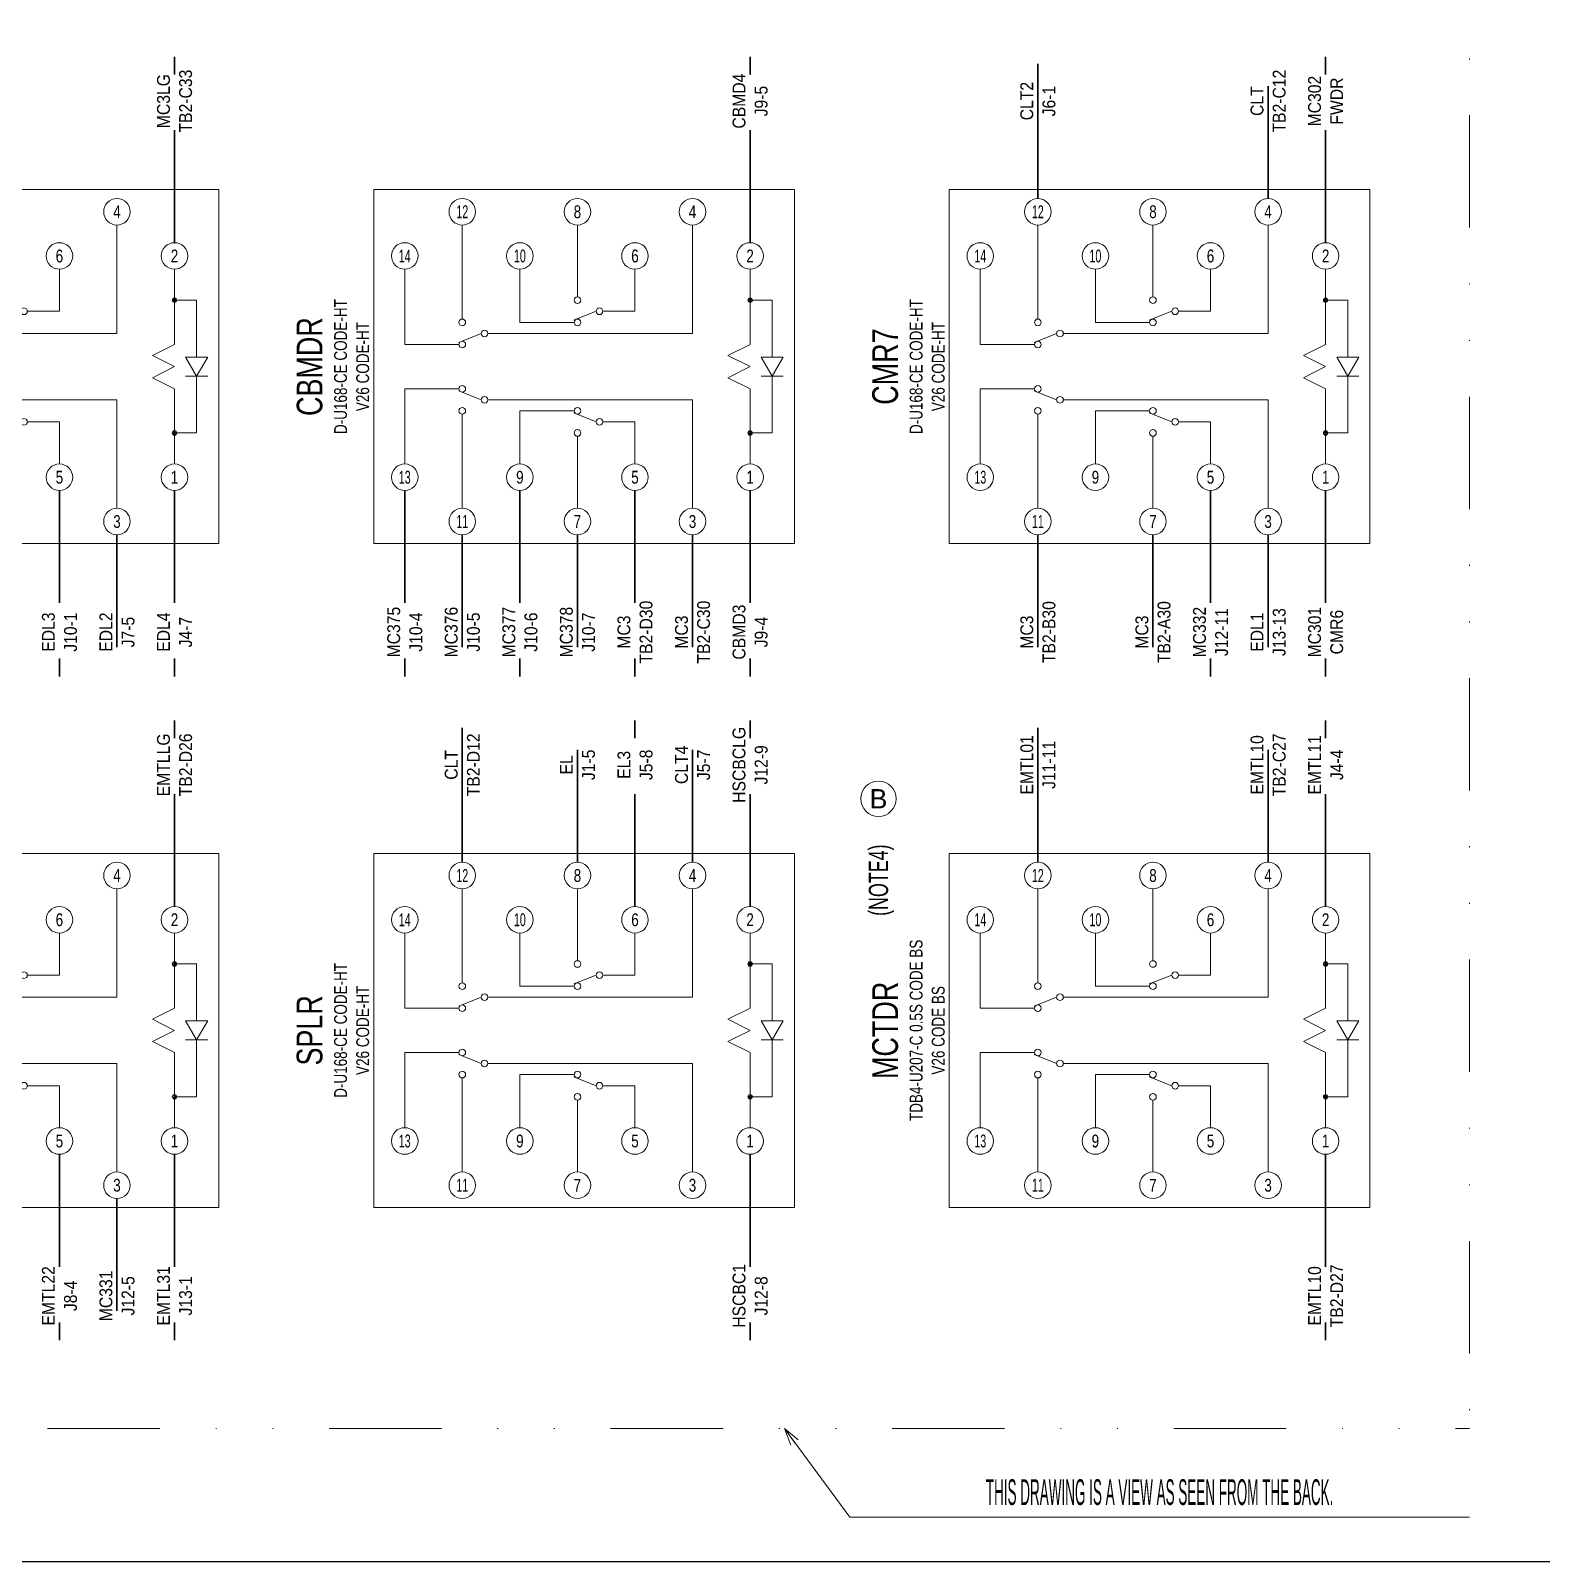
# Model space of a CAD drawing. Header units: millimetres. Extents: x 10 to 821, y 12 to 580.
# Drawn here: x 332.5 to 503.1, y 20 to 193 of the extents above; entities that cross this region are included whole.
import ezdxf
from ezdxf.enums import TextEntityAlignment as Align

# ---------------------------------------------------------------- set-up
doc = ezdxf.new("R2010")
doc.units = ezdxf.units.MM
doc.linetypes.add('DASHED', pattern=[19, 12.7, -6.3])
doc.linetypes.add('DIVIDE', pattern=[31.6, 12.7, -6.3, 0, -6.3, 0, -6.3])
for name, color, linetype in [('GR1_02', 7, 'Continuous'), ('GR1_03', 7, 'Continuous'), ('GR1_04', 7, 'Continuous'), ('GR1_05', 7, 'Continuous'), ('GR1_14', 7, 'Continuous'), ('図面枠B6M', 7, 'Continuous')]:
    doc.layers.add(name, color=color, linetype=linetype)
doc.styles.add('HG丸ｺﾞｼｯｸM-PRO', font='')
doc.styles.get('HG丸ｺﾞｼｯｸM-PRO').set_extended_font_data('HG丸ｺﾞｼｯｸM-PRO')
pattern_1 = [(45, (0, 0), (-0.106066017, 0.106066017), [])]

# ---------------------------------------------------------------- blocks, each defined once
blk = doc.blocks.new('BLKF023')
at = {"layer": '図面枠B6M', "color": 2, "linetype": 'Continuous', "lineweight": 25}
blk.add_line((9.5, 20), (821, 20), dxfattribs=at)
blk = doc.blocks.new('BLKF076')
at = {"layer": 'GR1_02', "linetype": 'Continuous', "lineweight": 13}
h = blk.add_hatch(dxfattribs=at)
h.set_pattern_fill('_USER', color=4, scale=0.15, angle=45, style=0, pattern_type=0)
h.set_pattern_definition(pattern_1)
edge = h.paths.add_edge_path(flags=0)
edge.add_arc((348.75, 87.5), 0.25, 0, 360, ccw=False)
h = blk.add_hatch(dxfattribs=at)
h.set_pattern_fill('_USER', color=4, scale=0.15, angle=45, style=0, pattern_type=0)
h.set_pattern_definition(pattern_1)
edge = h.paths.add_edge_path(flags=0)
edge.add_arc((348.75, 72.5), 0.25, 0, 360, ccw=False)
at = {"layer": 'GR1_02', "color": 4, "linetype": 'Continuous', "lineweight": 13}
for p, q in [((306.25, 100), (353.75, 100)), ((306.25, 60), (306.25, 100)), ((353.75, 100), (353.75, 60)), ((316.25, 96), (316.25, 85.38)), ((329.25, 96), (329.25, 87.88)), ((342.25, 96), (342.25, 83.75)), ((309.75, 91), (309.75, 82.5)), ((322.75, 91), (322.75, 85)), ((335.75, 91), (335.75, 86.25)), ((348.75, 91), (348.75, 82.5)), ((351.25, 87.5), (348.75, 87.5)), ((351.25, 87.5), (351.25, 81.08)), ((328.87, 85), (322.75, 85)), ((331.37, 86.25), (328.84, 85.24)), ((335.75, 86.25), (332.12, 86.25)), ((318.37, 83.75), (315.84, 82.74)), ((342.25, 83.75), (319.12, 83.75)), ((315.87, 82.5), (309.75, 82.5)), ((348.75, 82.5), (346.25, 81.25)), ((346.25, 81.25), (348.75, 80)), ((348.75, 80), (346.25, 78.75)), ((352.5, 81.08), (350, 81.08)), ((351.25, 78.92), (350, 81.08)), ((352.5, 81.08), (351.25, 78.92)), ((346.25, 78.75), (348.75, 77.5)), ((352.5, 78.92), (350, 78.92)), ((351.25, 78.92), (351.25, 72.5)), ((309.75, 77.5), (309.75, 69)), ((315.87, 77.5), (309.75, 77.5)), ((318.37, 76.25), (315.84, 77.26)), ((342.25, 76.25), (319.12, 76.25)), ((342.25, 64), (342.25, 76.25)), ((348.75, 77.5), (348.75, 69)), ((316.25, 74.62), (316.25, 64)), ((328.87, 75), (322.75, 75)), ((322.75, 75), (322.75, 69)), ((331.37, 73.75), (328.84, 74.76)), ((335.75, 73.75), (332.12, 73.75)), ((335.75, 69), (335.75, 73.75)), ((329.25, 64), (329.25, 72.12)), ((351.25, 72.5), (348.75, 72.5)), ((353.75, 60), (306.25, 60))]:
    blk.add_line(p, q, dxfattribs=at)
for centre, radius in [((316.25, 97.5), 1.5), ((329.25, 97.5), 1.5), ((342.25, 97.5), 1.5), ((309.75, 92.5), 1.5), ((322.75, 92.5), 1.5), ((335.75, 92.5), 1.5), ((348.75, 92.5), 1.5), ((329.25, 87.5), 0.375), ((331.75, 86.25), 0.375), ((348.75, 87.5), 0.25), ((316.25, 85), 0.375), ((329.25, 85), 0.375), ((318.75, 83.75), 0.375), ((316.25, 82.5), 0.375), ((316.25, 77.5), 0.375), ((318.75, 76.25), 0.375), ((316.25, 75), 0.375), ((329.25, 75), 0.375), ((329.25, 72.5), 0.375), ((331.75, 73.75), 0.375), ((348.75, 72.5), 0.25), ((309.75, 67.5), 1.5), ((322.75, 67.5), 1.5), ((335.75, 67.5), 1.5), ((348.75, 67.5), 1.5), ((316.25, 62.5), 1.5), ((329.25, 62.5), 1.5), ((342.25, 62.5), 1.5)]:
    blk.add_circle(centre, radius, dxfattribs=at)
at = {"layer": 'GR1_02', "color": 4, "linetype": 'Continuous', "lineweight": 13, "style": 'HG丸ｺﾞｼｯｸM-PRO'}
for s, height, width, p in [('12', 1.455, 0.619953, (316.25, 97.5)), ('8', 1.45, 0.784542, (329.25, 97.5)), ('4', 1.45, 0.784542, (342.25, 97.5)), ('14', 1.455, 0.619953, (309.75, 92.5)), ('10', 1.455, 0.619953, (322.75, 92.5)), ('6', 1.45, 0.784542, (335.75, 92.5)), ('2', 1.45, 0.784542, (348.75, 92.5)), ('13', 1.455, 0.619953, (309.75, 67.5)), ('9', 1.45, 0.784542, (322.75, 67.5)), ('5', 1.45, 0.784542, (335.75, 67.5)), ('1', 1.45, 0.784542, (348.75, 67.5)), ('11', 1.455, 0.619953, (316.25, 62.5)), ('7', 1.45, 0.784542, (329.25, 62.5)), ('3', 1.45, 0.784542, (342.25, 62.5))]:
    blk.add_text(s, height=height, rotation=360, dxfattribs=dict(at, width=width)).set_placement(p, align=Align.MIDDLE_CENTER)
blk = doc.blocks.new('BLKF077')
at = {"layer": 'GR1_02', "linetype": 'Continuous', "lineweight": 13}
h = blk.add_hatch(dxfattribs=at)
h.set_pattern_fill('_USER', color=4, scale=0.15, angle=45, style=0, pattern_type=0)
h.set_pattern_definition(pattern_1)
edge = h.paths.add_edge_path(flags=0)
edge.add_arc((413.75, 87.5), 0.25, 0, 360, ccw=False)
h = blk.add_hatch(dxfattribs=at)
h.set_pattern_fill('_USER', color=4, scale=0.15, angle=45, style=0, pattern_type=0)
h.set_pattern_definition(pattern_1)
edge = h.paths.add_edge_path(flags=0)
edge.add_arc((413.75, 72.5), 0.25, 0, 360, ccw=False)
at = {"layer": 'GR1_02', "color": 4, "linetype": 'Continuous', "lineweight": 13}
for p, q in [((371.25, 100), (418.75, 100)), ((371.25, 60), (371.25, 100)), ((418.75, 100), (418.75, 60)), ((381.25, 96), (381.25, 85.38)), ((394.25, 96), (394.25, 87.88)), ((407.25, 96), (407.25, 83.75)), ((374.75, 91), (374.75, 82.5)), ((387.75, 91), (387.75, 85)), ((400.75, 91), (400.75, 86.25)), ((413.75, 91), (413.75, 82.5)), ((416.25, 87.5), (413.75, 87.5)), ((416.25, 87.5), (416.25, 81.08)), ((393.87, 85), (387.75, 85)), ((396.37, 86.25), (393.84, 85.24)), ((400.75, 86.25), (397.12, 86.25)), ((383.37, 83.75), (380.84, 82.74)), ((407.25, 83.75), (384.12, 83.75)), ((380.87, 82.5), (374.75, 82.5)), ((413.75, 82.5), (411.25, 81.25)), ((411.25, 81.25), (413.75, 80)), ((413.75, 80), (411.25, 78.75)), ((417.5, 81.08), (415, 81.08)), ((416.25, 78.92), (415, 81.08)), ((417.5, 81.08), (416.25, 78.92)), ((411.25, 78.75), (413.75, 77.5)), ((417.5, 78.92), (415, 78.92)), ((416.25, 78.92), (416.25, 72.5)), ((374.75, 77.5), (374.75, 69)), ((380.87, 77.5), (374.75, 77.5)), ((383.37, 76.25), (380.84, 77.26)), ((407.25, 76.25), (384.12, 76.25)), ((407.25, 64), (407.25, 76.25)), ((413.75, 77.5), (413.75, 69)), ((381.25, 74.62), (381.25, 64)), ((393.87, 75), (387.75, 75)), ((387.75, 75), (387.75, 69)), ((396.37, 73.75), (393.84, 74.76)), ((400.75, 73.75), (397.12, 73.75)), ((400.75, 69), (400.75, 73.75)), ((394.25, 64), (394.25, 72.12)), ((416.25, 72.5), (413.75, 72.5)), ((418.75, 60), (371.25, 60))]:
    blk.add_line(p, q, dxfattribs=at)
for centre, radius in [((381.25, 97.5), 1.5), ((394.25, 97.5), 1.5), ((407.25, 97.5), 1.5), ((374.75, 92.5), 1.5), ((387.75, 92.5), 1.5), ((400.75, 92.5), 1.5), ((413.75, 92.5), 1.5), ((394.25, 87.5), 0.375), ((396.75, 86.25), 0.375), ((413.75, 87.5), 0.25), ((381.25, 85), 0.375), ((394.25, 85), 0.375), ((383.75, 83.75), 0.375), ((381.25, 82.5), 0.375), ((381.25, 77.5), 0.375), ((383.75, 76.25), 0.375), ((381.25, 75), 0.375), ((394.25, 75), 0.375), ((394.25, 72.5), 0.375), ((396.75, 73.75), 0.375), ((413.75, 72.5), 0.25), ((374.75, 67.5), 1.5), ((387.75, 67.5), 1.5), ((400.75, 67.5), 1.5), ((413.75, 67.5), 1.5), ((381.25, 62.5), 1.5), ((394.25, 62.5), 1.5), ((407.25, 62.5), 1.5)]:
    blk.add_circle(centre, radius, dxfattribs=at)
at = {"layer": 'GR1_02', "color": 4, "linetype": 'Continuous', "lineweight": 13, "style": 'HG丸ｺﾞｼｯｸM-PRO'}
for s, height, width, p in [('12', 1.455, 0.619953, (381.25, 97.5)), ('8', 1.45, 0.784542, (394.25, 97.5)), ('4', 1.45, 0.784542, (407.25, 97.5)), ('14', 1.455, 0.619953, (374.75, 92.5)), ('10', 1.455, 0.619953, (387.75, 92.5)), ('6', 1.45, 0.784542, (400.75, 92.5)), ('2', 1.45, 0.784542, (413.75, 92.5)), ('13', 1.455, 0.619953, (374.75, 67.5)), ('9', 1.45, 0.784542, (387.75, 67.5)), ('5', 1.45, 0.784542, (400.75, 67.5)), ('1', 1.45, 0.784542, (413.75, 67.5)), ('11', 1.455, 0.619953, (381.25, 62.5)), ('7', 1.45, 0.784542, (394.25, 62.5)), ('3', 1.45, 0.784542, (407.25, 62.5))]:
    blk.add_text(s, height=height, rotation=360, dxfattribs=dict(at, width=width)).set_placement(p, align=Align.MIDDLE_CENTER)
blk = doc.blocks.new('BLKF078')
at = {"layer": 'GR1_02', "linetype": 'Continuous', "lineweight": 13}
h = blk.add_hatch(dxfattribs=at)
h.set_pattern_fill('_USER', color=4, scale=0.15, angle=45, style=0, pattern_type=0)
h.set_pattern_definition(pattern_1)
edge = h.paths.add_edge_path(flags=0)
edge.add_arc((348.75, 162.5), 0.25, 0, 360, ccw=False)
h = blk.add_hatch(dxfattribs=at)
h.set_pattern_fill('_USER', color=4, scale=0.15, angle=45, style=0, pattern_type=0)
h.set_pattern_definition(pattern_1)
edge = h.paths.add_edge_path(flags=0)
edge.add_arc((348.75, 147.5), 0.25, 0, 360, ccw=False)
at = {"layer": 'GR1_02', "color": 4, "linetype": 'Continuous', "lineweight": 13}
for p, q in [((306.25, 175), (353.75, 175)), ((306.25, 135), (306.25, 175)), ((353.75, 175), (353.75, 135)), ((316.25, 171), (316.25, 160.38)), ((329.25, 171), (329.25, 162.88)), ((342.25, 171), (342.25, 158.75)), ((309.75, 166), (309.75, 157.5)), ((322.75, 166), (322.75, 160)), ((335.75, 166), (335.75, 161.25)), ((348.75, 166), (348.75, 157.5)), ((331.37, 161.25), (328.84, 160.24)), ((335.75, 161.25), (332.12, 161.25)), ((351.25, 162.5), (348.75, 162.5)), ((351.25, 162.5), (351.25, 156.08)), ((328.87, 160), (322.75, 160)), ((315.87, 157.5), (309.75, 157.5)), ((318.37, 158.75), (315.84, 157.74)), ((342.25, 158.75), (319.12, 158.75)), ((348.75, 157.5), (346.25, 156.25)), ((346.25, 156.25), (348.75, 155)), ((352.5, 156.08), (350, 156.08)), ((351.25, 153.92), (350, 156.08)), ((352.5, 156.08), (351.25, 153.92)), ((348.75, 155), (346.25, 153.75)), ((309.75, 152.5), (309.75, 144)), ((315.87, 152.5), (309.75, 152.5)), ((318.37, 151.25), (315.84, 152.26)), ((346.25, 153.75), (348.75, 152.5)), ((348.75, 152.5), (348.75, 144)), ((352.5, 153.92), (350, 153.92)), ((351.25, 153.92), (351.25, 147.5)), ((342.25, 151.25), (319.12, 151.25)), ((342.25, 139), (342.25, 151.25)), ((316.25, 149.62), (316.25, 139)), ((328.87, 150), (322.75, 150)), ((322.75, 150), (322.75, 144)), ((331.37, 148.75), (328.84, 149.76)), ((335.75, 148.75), (332.12, 148.75)), ((335.75, 144), (335.75, 148.75)), ((329.25, 139), (329.25, 147.12)), ((351.25, 147.5), (348.75, 147.5)), ((353.75, 135), (306.25, 135))]:
    blk.add_line(p, q, dxfattribs=at)
for centre, radius in [((316.25, 172.5), 1.5), ((329.25, 172.5), 1.5), ((342.25, 172.5), 1.5), ((309.75, 167.5), 1.5), ((322.75, 167.5), 1.5), ((335.75, 167.5), 1.5), ((348.75, 167.5), 1.5), ((329.25, 162.5), 0.375), ((348.75, 162.5), 0.25), ((331.75, 161.25), 0.375), ((316.25, 160), 0.375), ((329.25, 160), 0.375), ((316.25, 157.5), 0.375), ((318.75, 158.75), 0.375), ((316.25, 152.5), 0.375), ((318.75, 151.25), 0.375), ((316.25, 150), 0.375), ((329.25, 150), 0.375), ((331.75, 148.75), 0.375), ((329.25, 147.5), 0.375), ((348.75, 147.5), 0.25), ((309.75, 142.5), 1.5), ((322.75, 142.5), 1.5), ((335.75, 142.5), 1.5), ((348.75, 142.5), 1.5), ((316.25, 137.5), 1.5), ((329.25, 137.5), 1.5), ((342.25, 137.5), 1.5)]:
    blk.add_circle(centre, radius, dxfattribs=at)
at = {"layer": 'GR1_02', "color": 4, "linetype": 'Continuous', "lineweight": 13, "style": 'HG丸ｺﾞｼｯｸM-PRO'}
for s, height, width, p in [('12', 1.455, 0.619953, (316.25, 172.5)), ('8', 1.45, 0.784542, (329.25, 172.5)), ('4', 1.45, 0.784542, (342.25, 172.5)), ('14', 1.455, 0.619953, (309.75, 167.5)), ('10', 1.455, 0.619953, (322.75, 167.5)), ('6', 1.45, 0.784542, (335.75, 167.5)), ('2', 1.45, 0.784542, (348.75, 167.5)), ('13', 1.455, 0.619953, (309.75, 142.5)), ('9', 1.45, 0.784542, (322.75, 142.5)), ('5', 1.45, 0.784542, (335.75, 142.5)), ('1', 1.45, 0.784542, (348.75, 142.5)), ('11', 1.455, 0.619953, (316.25, 137.5)), ('7', 1.45, 0.784542, (329.25, 137.5)), ('3', 1.45, 0.784542, (342.25, 137.5))]:
    blk.add_text(s, height=height, rotation=360, dxfattribs=dict(at, width=width)).set_placement(p, align=Align.MIDDLE_CENTER)
blk = doc.blocks.new('BLKF079')
at = {"layer": 'GR1_02', "linetype": 'Continuous', "lineweight": 13}
h = blk.add_hatch(dxfattribs=at)
h.set_pattern_fill('_USER', color=4, scale=0.15, angle=45, style=0, pattern_type=0)
h.set_pattern_definition(pattern_1)
edge = h.paths.add_edge_path(flags=0)
edge.add_arc((413.75, 162.5), 0.25, 0, 360, ccw=False)
h = blk.add_hatch(dxfattribs=at)
h.set_pattern_fill('_USER', color=4, scale=0.15, angle=45, style=0, pattern_type=0)
h.set_pattern_definition(pattern_1)
edge = h.paths.add_edge_path(flags=0)
edge.add_arc((413.75, 147.5), 0.25, 0, 360, ccw=False)
at = {"layer": 'GR1_02', "color": 4, "linetype": 'Continuous', "lineweight": 13}
for p, q in [((371.25, 175), (418.75, 175)), ((371.25, 135), (371.25, 175)), ((418.75, 175), (418.75, 135)), ((381.25, 171), (381.25, 160.38)), ((394.25, 171), (394.25, 162.88)), ((407.25, 171), (407.25, 158.75)), ((374.75, 166), (374.75, 157.5)), ((387.75, 166), (387.75, 160)), ((400.75, 166), (400.75, 161.25)), ((413.75, 166), (413.75, 157.5)), ((396.37, 161.25), (393.84, 160.24)), ((400.75, 161.25), (397.12, 161.25)), ((416.25, 162.5), (413.75, 162.5)), ((416.25, 162.5), (416.25, 156.08)), ((393.87, 160), (387.75, 160)), ((380.87, 157.5), (374.75, 157.5)), ((383.37, 158.75), (380.84, 157.74)), ((407.25, 158.75), (384.12, 158.75)), ((413.75, 157.5), (411.25, 156.25)), ((411.25, 156.25), (413.75, 155)), ((417.5, 156.08), (415, 156.08)), ((416.25, 153.92), (415, 156.08)), ((417.5, 156.08), (416.25, 153.92)), ((413.75, 155), (411.25, 153.75)), ((374.75, 152.5), (374.75, 144)), ((380.87, 152.5), (374.75, 152.5)), ((383.37, 151.25), (380.84, 152.26)), ((411.25, 153.75), (413.75, 152.5)), ((413.75, 152.5), (413.75, 144)), ((417.5, 153.92), (415, 153.92)), ((416.25, 153.92), (416.25, 147.5)), ((407.25, 151.25), (384.12, 151.25)), ((407.25, 139), (407.25, 151.25)), ((381.25, 149.62), (381.25, 139)), ((393.87, 150), (387.75, 150)), ((387.75, 150), (387.75, 144)), ((396.37, 148.75), (393.84, 149.76)), ((400.75, 148.75), (397.12, 148.75)), ((400.75, 144), (400.75, 148.75)), ((394.25, 139), (394.25, 147.12)), ((416.25, 147.5), (413.75, 147.5)), ((418.75, 135), (371.25, 135))]:
    blk.add_line(p, q, dxfattribs=at)
for centre, radius in [((381.25, 172.5), 1.5), ((394.25, 172.5), 1.5), ((407.25, 172.5), 1.5), ((374.75, 167.5), 1.5), ((387.75, 167.5), 1.5), ((400.75, 167.5), 1.5), ((413.75, 167.5), 1.5), ((394.25, 162.5), 0.375), ((413.75, 162.5), 0.25), ((396.75, 161.25), 0.375), ((381.25, 160), 0.375), ((394.25, 160), 0.375), ((381.25, 157.5), 0.375), ((383.75, 158.75), 0.375), ((381.25, 152.5), 0.375), ((383.75, 151.25), 0.375), ((381.25, 150), 0.375), ((394.25, 150), 0.375), ((396.75, 148.75), 0.375), ((394.25, 147.5), 0.375), ((413.75, 147.5), 0.25), ((374.75, 142.5), 1.5), ((387.75, 142.5), 1.5), ((400.75, 142.5), 1.5), ((413.75, 142.5), 1.5), ((381.25, 137.5), 1.5), ((394.25, 137.5), 1.5), ((407.25, 137.5), 1.5)]:
    blk.add_circle(centre, radius, dxfattribs=at)
at = {"layer": 'GR1_02', "color": 4, "linetype": 'Continuous', "lineweight": 13, "style": 'HG丸ｺﾞｼｯｸM-PRO'}
for s, height, width, p in [('12', 1.455, 0.619953, (381.25, 172.5)), ('8', 1.45, 0.784542, (394.25, 172.5)), ('4', 1.45, 0.784542, (407.25, 172.5)), ('14', 1.455, 0.619953, (374.75, 167.5)), ('10', 1.455, 0.619953, (387.75, 167.5)), ('6', 1.45, 0.784542, (400.75, 167.5)), ('2', 1.45, 0.784542, (413.75, 167.5)), ('13', 1.455, 0.619953, (374.75, 142.5)), ('9', 1.45, 0.784542, (387.75, 142.5)), ('5', 1.45, 0.784542, (400.75, 142.5)), ('1', 1.45, 0.784542, (413.75, 142.5)), ('11', 1.455, 0.619953, (381.25, 137.5)), ('7', 1.45, 0.784542, (394.25, 137.5)), ('3', 1.45, 0.784542, (407.25, 137.5))]:
    blk.add_text(s, height=height, rotation=360, dxfattribs=dict(at, width=width)).set_placement(p, align=Align.MIDDLE_CENTER)
blk = doc.blocks.new('BLKF082')
at = {"layer": 'GR1_02', "linetype": 'Continuous', "lineweight": 13}
h = blk.add_hatch(dxfattribs=at)
h.set_pattern_fill('_USER', color=4, scale=0.15, angle=45, style=0, pattern_type=0)
h.set_pattern_definition(pattern_1)
edge = h.paths.add_edge_path(flags=0)
edge.add_arc((478.75, 162.5), 0.25, 0, 360, ccw=False)
h = blk.add_hatch(dxfattribs=at)
h.set_pattern_fill('_USER', color=4, scale=0.15, angle=45, style=0, pattern_type=0)
h.set_pattern_definition(pattern_1)
edge = h.paths.add_edge_path(flags=0)
edge.add_arc((478.75, 147.5), 0.25, 0, 360, ccw=False)
at = {"layer": 'GR1_02', "color": 4, "linetype": 'Continuous', "lineweight": 13}
for p, q in [((436.25, 175), (483.75, 175)), ((436.25, 135), (436.25, 175)), ((483.75, 175), (483.75, 135)), ((446.25, 171), (446.25, 160.38)), ((459.25, 171), (459.25, 162.88)), ((472.25, 171), (472.25, 158.75)), ((439.75, 166), (439.75, 157.5)), ((452.75, 166), (452.75, 160)), ((465.75, 166), (465.75, 161.25)), ((478.75, 166), (478.75, 157.5)), ((461.37, 161.25), (458.84, 160.24)), ((465.75, 161.25), (462.12, 161.25)), ((481.25, 162.5), (478.75, 162.5)), ((481.25, 162.5), (481.25, 156.08)), ((458.87, 160), (452.75, 160)), ((445.87, 157.5), (439.75, 157.5)), ((448.37, 158.75), (445.84, 157.74)), ((472.25, 158.75), (449.12, 158.75)), ((478.75, 157.5), (476.25, 156.25)), ((476.25, 156.25), (478.75, 155)), ((482.5, 156.08), (480, 156.08)), ((481.25, 153.92), (480, 156.08)), ((482.5, 156.08), (481.25, 153.92)), ((478.75, 155), (476.25, 153.75)), ((439.75, 152.5), (439.75, 144)), ((445.87, 152.5), (439.75, 152.5)), ((448.37, 151.25), (445.84, 152.26)), ((476.25, 153.75), (478.75, 152.5)), ((478.75, 152.5), (478.75, 144)), ((482.5, 153.92), (480, 153.92)), ((481.25, 153.92), (481.25, 147.5)), ((472.25, 151.25), (449.12, 151.25)), ((472.25, 139), (472.25, 151.25)), ((446.25, 149.62), (446.25, 139)), ((458.87, 150), (452.75, 150)), ((452.75, 150), (452.75, 144)), ((461.37, 148.75), (458.84, 149.76)), ((465.75, 148.75), (462.12, 148.75)), ((465.75, 144), (465.75, 148.75)), ((459.25, 139), (459.25, 147.12)), ((481.25, 147.5), (478.75, 147.5)), ((483.75, 135), (436.25, 135))]:
    blk.add_line(p, q, dxfattribs=at)
for centre, radius in [((446.25, 172.5), 1.5), ((459.25, 172.5), 1.5), ((472.25, 172.5), 1.5), ((439.75, 167.5), 1.5), ((452.75, 167.5), 1.5), ((465.75, 167.5), 1.5), ((478.75, 167.5), 1.5), ((459.25, 162.5), 0.375), ((478.75, 162.5), 0.25), ((461.75, 161.25), 0.375), ((446.25, 160), 0.375), ((459.25, 160), 0.375), ((446.25, 157.5), 0.375), ((448.75, 158.75), 0.375), ((446.25, 152.5), 0.375), ((448.75, 151.25), 0.375), ((446.25, 150), 0.375), ((459.25, 150), 0.375), ((461.75, 148.75), 0.375), ((459.25, 147.5), 0.375), ((478.75, 147.5), 0.25), ((439.75, 142.5), 1.5), ((452.75, 142.5), 1.5), ((465.75, 142.5), 1.5), ((478.75, 142.5), 1.5), ((446.25, 137.5), 1.5), ((459.25, 137.5), 1.5), ((472.25, 137.5), 1.5)]:
    blk.add_circle(centre, radius, dxfattribs=at)
at = {"layer": 'GR1_02', "color": 4, "linetype": 'Continuous', "lineweight": 13, "style": 'HG丸ｺﾞｼｯｸM-PRO'}
for s, height, width, p in [('12', 1.455, 0.619953, (446.25, 172.5)), ('8', 1.45, 0.784542, (459.25, 172.5)), ('4', 1.45, 0.784542, (472.25, 172.5)), ('14', 1.455, 0.619953, (439.75, 167.5)), ('10', 1.455, 0.619953, (452.75, 167.5)), ('6', 1.45, 0.784542, (465.75, 167.5)), ('2', 1.45, 0.784542, (478.75, 167.5)), ('13', 1.455, 0.619953, (439.75, 142.5)), ('9', 1.45, 0.784542, (452.75, 142.5)), ('5', 1.45, 0.784542, (465.75, 142.5)), ('1', 1.45, 0.784542, (478.75, 142.5)), ('11', 1.455, 0.619953, (446.25, 137.5)), ('7', 1.45, 0.784542, (459.25, 137.5)), ('3', 1.45, 0.784542, (472.25, 137.5))]:
    blk.add_text(s, height=height, rotation=360, dxfattribs=dict(at, width=width)).set_placement(p, align=Align.MIDDLE_CENTER)
blk = doc.blocks.new('BLKF155')
at = {"layer": 'GR1_02', "linetype": 'Continuous', "lineweight": 13}
h = blk.add_hatch(dxfattribs=at)
h.set_pattern_fill('_USER', color=4, scale=0.15, angle=45, style=0, pattern_type=0)
h.set_pattern_definition(pattern_1)
edge = h.paths.add_edge_path(flags=0)
edge.add_arc((478.75, 87.5), 0.25, 0, 360, ccw=False)
h = blk.add_hatch(dxfattribs=at)
h.set_pattern_fill('_USER', color=4, scale=0.15, angle=45, style=0, pattern_type=0)
h.set_pattern_definition(pattern_1)
edge = h.paths.add_edge_path(flags=0)
edge.add_arc((478.75, 72.5), 0.25, 0, 360, ccw=False)
at = {"layer": 'GR1_02', "color": 4, "linetype": 'Continuous', "lineweight": 13}
for p, q in [((436.25, 100), (483.75, 100)), ((436.25, 60), (436.25, 100)), ((483.75, 100), (483.75, 60)), ((446.25, 96), (446.25, 85.38)), ((459.25, 96), (459.25, 87.88)), ((472.25, 96), (472.25, 83.75)), ((439.75, 91), (439.75, 82.5)), ((452.75, 91), (452.75, 85)), ((465.75, 91), (465.75, 86.25)), ((478.75, 91), (478.75, 82.5)), ((481.25, 87.5), (478.75, 87.5)), ((481.25, 87.5), (481.25, 81.08)), ((458.87, 85), (452.75, 85)), ((461.37, 86.25), (458.84, 85.24)), ((465.75, 86.25), (462.12, 86.25)), ((448.37, 83.75), (445.84, 82.74)), ((472.25, 83.75), (449.12, 83.75)), ((445.87, 82.5), (439.75, 82.5)), ((478.75, 82.5), (476.25, 81.25)), ((476.25, 81.25), (478.75, 80)), ((478.75, 80), (476.25, 78.75)), ((482.5, 81.08), (480, 81.08)), ((481.25, 78.92), (480, 81.08)), ((482.5, 81.08), (481.25, 78.92)), ((476.25, 78.75), (478.75, 77.5)), ((482.5, 78.92), (480, 78.92)), ((481.25, 78.92), (481.25, 72.5)), ((439.75, 77.5), (439.75, 69)), ((445.87, 77.5), (439.75, 77.5)), ((448.37, 76.25), (445.84, 77.26)), ((472.25, 76.25), (449.12, 76.25)), ((472.25, 64), (472.25, 76.25)), ((478.75, 77.5), (478.75, 69)), ((446.25, 74.62), (446.25, 64)), ((458.87, 75), (452.75, 75)), ((452.75, 75), (452.75, 69)), ((461.37, 73.75), (458.84, 74.76)), ((465.75, 73.75), (462.12, 73.75)), ((465.75, 69), (465.75, 73.75)), ((459.25, 64), (459.25, 72.12)), ((481.25, 72.5), (478.75, 72.5)), ((483.75, 60), (436.25, 60))]:
    blk.add_line(p, q, dxfattribs=at)
for centre, radius in [((446.25, 97.5), 1.5), ((459.25, 97.5), 1.5), ((472.25, 97.5), 1.5), ((439.75, 92.5), 1.5), ((452.75, 92.5), 1.5), ((465.75, 92.5), 1.5), ((478.75, 92.5), 1.5), ((459.25, 87.5), 0.375), ((461.75, 86.25), 0.375), ((478.75, 87.5), 0.25), ((446.25, 85), 0.375), ((459.25, 85), 0.375), ((448.75, 83.75), 0.375), ((446.25, 82.5), 0.375), ((446.25, 77.5), 0.375), ((448.75, 76.25), 0.375), ((446.25, 75), 0.375), ((459.25, 75), 0.375), ((459.25, 72.5), 0.375), ((461.75, 73.75), 0.375), ((478.75, 72.5), 0.25), ((439.75, 67.5), 1.5), ((452.75, 67.5), 1.5), ((465.75, 67.5), 1.5), ((478.75, 67.5), 1.5), ((446.25, 62.5), 1.5), ((459.25, 62.5), 1.5), ((472.25, 62.5), 1.5)]:
    blk.add_circle(centre, radius, dxfattribs=at)
at = {"layer": 'GR1_02', "color": 4, "linetype": 'Continuous', "lineweight": 13, "style": 'HG丸ｺﾞｼｯｸM-PRO'}
for s, height, width, p in [('12', 1.455, 0.619953, (446.25, 97.5)), ('8', 1.45, 0.784542, (459.25, 97.5)), ('4', 1.45, 0.784542, (472.25, 97.5)), ('14', 1.455, 0.619953, (439.75, 92.5)), ('10', 1.455, 0.619953, (452.75, 92.5)), ('6', 1.45, 0.784542, (465.75, 92.5)), ('2', 1.45, 0.784542, (478.75, 92.5)), ('13', 1.455, 0.619953, (439.75, 67.5)), ('9', 1.45, 0.784542, (452.75, 67.5)), ('5', 1.45, 0.784542, (465.75, 67.5)), ('1', 1.45, 0.784542, (478.75, 67.5)), ('11', 1.455, 0.619953, (446.25, 62.5)), ('7', 1.45, 0.784542, (459.25, 62.5)), ('3', 1.45, 0.784542, (472.25, 62.5))]:
    blk.add_text(s, height=height, rotation=360, dxfattribs=dict(at, width=width)).set_placement(p, align=Align.MIDDLE_CENTER)
blk = doc.blocks.new('BLKF224')
at = {"layer": 'GR1_14', "color": 4, "linetype": 'DIVIDE', "lineweight": 13}
for p in [(495, 565), (80, 35)]:
    blk.add_line(p, (495, 35), dxfattribs=at)
blk = doc.blocks.new('FXTIP_ARROW_S')
at = {"color": 0, "linetype": 'Continuous', "lineweight": -2}
for q in [(-1, 0), (-0.966, 0.259), (-0.966, -0.259)]:
    blk.add_line((0, 0), q, dxfattribs=at)
blk = doc.blocks.new('BLKF226')
at = {"layer": 'GR1_05', "color": 4, "linetype": 'Continuous', "lineweight": 13}
blk.add_circle((428.25, 106.17), 2, dxfattribs=at)
at = {"layer": 'GR1_05', "color": 4, "linetype": 'Continuous', "lineweight": 13, "style": 'HG丸ｺﾞｼｯｸM-PRO', "width": 1.04272}
blk.add_text('B', height=2.18, dxfattribs=at).set_placement((428.25, 106.17), align=Align.MIDDLE_CENTER)

msp = doc.modelspace()

# ---------------------------------------------------------------- linework, layer by layer
at = {"layer": 'GR1_03', "color": 3, "linetype": 'DASHED', "lineweight": 35}
for p, q in [((348.75, 169), (348.75, 190)), ((413.75, 169), (413.75, 190)), ((446.25, 176.5), (446.25, 190)), ((472.25, 174), (472.25, 190)), ((478.75, 169), (478.75, 190)), ((446.25, 174), (446.25, 176.5)), ((335.75, 141), (335.75, 120)), ((348.75, 141), (348.75, 120)), ((374.75, 141), (374.75, 120)), ((387.75, 141), (387.75, 120)), ((400.75, 141), (400.75, 120)), ((413.75, 141), (413.75, 120)), ((465.75, 141), (465.75, 120)), ((478.75, 141), (478.75, 120)), ((342.25, 136), (342.25, 120)), ((381.25, 136), (381.25, 120)), ((394.25, 136), (394.25, 120)), ((407.25, 136), (407.25, 120)), ((446.25, 136), (446.25, 120)), ((459.25, 136), (459.25, 120)), ((472.25, 136), (472.25, 120)), ((348.75, 94), (348.75, 115)), ((381.25, 101.5), (381.25, 115)), ((394.25, 99), (394.25, 115)), ((400.75, 94), (400.75, 115)), ((407.25, 99), (407.25, 115)), ((413.75, 94), (413.75, 115)), ((446.25, 101.5), (446.25, 115)), ((472.25, 99), (472.25, 115)), ((478.75, 94), (478.75, 115)), ((381.25, 99), (381.25, 101.5)), ((446.25, 99), (446.25, 101.5)), ((335.75, 66), (335.75, 45)), ((348.75, 66), (348.75, 45)), ((413.75, 66), (413.75, 45)), ((478.75, 66), (478.75, 45)), ((342.25, 61), (342.25, 45))]:
    msp.add_line(p, q, dxfattribs=at)
at = {"layer": 'GR1_14', "color": 4, "linetype": 'Continuous', "lineweight": 13}
for p, q in [((417.63, 35), (425, 25)), ((425, 25), (495, 25))]:
    msp.add_line(p, q, dxfattribs=at)

# ---------------------------------------------------------------- block references
at = {"layer": 'GR1_02', "color": 4, "linetype": 'Continuous', "lineweight": 13}
for name in ['BLKF078', 'BLKF079', 'BLKF082', 'BLKF076', 'BLKF077', 'BLKF155']:
    msp.add_blockref(name, (0, 0), dxfattribs=at)
at = {"layer": 'GR1_05', "color": 4, "linetype": 'Continuous', "lineweight": 13}
msp.add_blockref('BLKF226', (0, 0), dxfattribs=at)
at = {"layer": 'GR1_14', "color": 4, "linetype": 'DIVIDE', "lineweight": 13}
msp.add_blockref('BLKF224', (0, 0), dxfattribs=at)
at = {"layer": 'GR1_14', "color": 4, "linetype": 'Continuous', "lineweight": 13, "xscale": 2, "yscale": 2, "rotation": 126.4002548500957}
msp.add_blockref('FXTIP_ARROW_S', (417.63, 35), dxfattribs=at)
at = {"layer": '図面枠B6M', "color": 4, "linetype": 'Continuous', "lineweight": 13}
msp.add_blockref('BLKF023', (0, 0), dxfattribs=at)

# ---------------------------------------------------------------- texts
at = {"layer": 'GR1_02', "color": 3, "linetype": 'Continuous', "lineweight": 35, "style": 'HG丸ｺﾞｼｯｸM-PRO'}
for s, height, width, p in [('D-U168-CE CODE-HT', 1.4545, 0.783457, (367.5, 155)), ('D-U168-CE CODE-HT', 1.4545, 0.783457, (432.5, 155)), ('CBMDR', 2.909, 0.782456, (364, 155)), ('V26 CODE-HT', 1.4545, 0.783796, (370, 155)), ('CMR7', 2.909, 0.782484, (429, 155)), ('V26 CODE-HT', 1.4545, 0.783796, (435, 155)), ('(NOTE4)', 2.182, 0.691943, (428.25, 96.97)), ('TDB4-U207-C 0.5S CODE BS', 1.4545, 0.783536, (432.5, 80)), ('D-U168-CE CODE-HT', 1.4545, 0.783457, (367.5, 80)), ('V26 CODE-HT', 1.4545, 0.783796, (370, 80)), ('MCTDR', 2.909, 0.782985, (429, 80)), ('V26 CODE BS', 1.4545, 0.783779, (435, 80)), ('SPLR', 2.909, 0.781776, (364, 80))]:
    msp.add_text(s, height=height, rotation=90, dxfattribs=dict(at, width=width)).set_placement(p, align=Align.MIDDLE_CENTER)
at = {"layer": 'GR1_04', "color": 3, "linetype": 'Continuous', "lineweight": 35, "style": 'HG丸ｺﾞｼｯｸM-PRO'}
for s, width, p in [('MC3LG', 0.912112, (347.5, 185)), ('TB2-C33', 0.911795, (350, 185)), ('CBMD4', 0.912322, (412.5, 185)), ('CLT2', 0.912258, (445, 185)), ('TB2-C12', 0.911795, (473.5, 185)), ('MC302', 0.911936, (477.5, 185)), ('FWDR', 0.912726, (480, 185)), ('J9-5', 0.910905, (415, 185)), ('J6-1', 0.910905, (447.5, 185)), ('CLT', 0.912784, (471, 185)), ('TB2-D30', 0.911582, (402, 125)), ('TB2-C30', 0.911795, (408.5, 125)), ('CBMD3', 0.912322, (412.5, 125)), ('TB2-B30', 0.911762, (447.5, 125)), ('TB2-A30', 0.911812, (460.5, 125)), ('EDL3', 0.911834, (334.5, 125)), ('J10-1', 0.910866, (337, 125)), ('EDL2', 0.911834, (341, 125)), ('J7-5', 0.910905, (343.5, 125)), ('EDL4', 0.911834, (347.5, 125)), ('J4-7', 0.910905, (350, 125)), ('MC375', 0.911936, (373.5, 125)), ('J10-4', 0.910866, (376, 125)), ('MC376', 0.911936, (380, 125)), ('J10-5', 0.910866, (382.5, 125)), ('MC377', 0.911936, (386.5, 125)), ('J10-6', 0.910866, (389, 125)), ('MC378', 0.911936, (393, 125)), ('J10-7', 0.910866, (395.5, 125)), ('MC3', 0.91267, (399.5, 125)), ('MC3', 0.91267, (406, 125)), ('J9-4', 0.910905, (415, 125)), ('MC3', 0.91267, (445, 125)), ('MC3', 0.91267, (458, 125)), ('MC332', 0.911936, (464.5, 125)), ('J12-11', 0.910841, (467, 125)), ('EDL1', 0.911834, (471, 125)), ('J13-13', 0.910841, (473.5, 125)), ('MC301', 0.911936, (477.5, 125)), ('CMR6', 0.913112, (480, 125)), ('EMTLLG', 0.912759, (347.5, 110)), ('TB2-D26', 0.911582, (350, 110)), ('TB2-D12', 0.911582, (382.5, 110)), ('HSCBCLG', 0.912, (412.5, 110)), ('EMTL01', 0.912604, (445, 110)), ('J11-11', 0.910841, (447.5, 110)), ('EMTL10', 0.912604, (471, 110)), ('TB2-C27', 0.911795, (473.5, 110)), ('EMTL11', 0.912604, (477.5, 110)), ('CLT', 0.912784, (380, 110)), ('EL', 0.912814, (393, 110)), ('J1-5', 0.910905, (395.5, 110)), ('EL3', 0.912073, (399.5, 110)), ('J5-8', 0.910905, (402, 110)), ('CLT4', 0.912258, (406, 110)), ('J5-7', 0.910905, (408.5, 110)), ('J12-9', 0.910866, (415, 110)), ('J4-4', 0.910905, (480, 110)), ('EMTL22', 0.912604, (334.5, 50)), ('MC331', 0.911936, (341, 50)), ('J12-5', 0.910866, (343.5, 50)), ('EMTL31', 0.912604, (347.5, 50)), ('J13-1', 0.910866, (350, 50)), ('HSCBC1', 0.912056, (412.5, 50)), ('J12-8', 0.910866, (415, 50)), ('EMTL10', 0.912604, (477.5, 50)), ('TB2-D27', 0.911582, (480, 50)), ('J8-4', 0.910905, (337, 50))]:
    msp.add_text(s, height=1.455, rotation=90, dxfattribs=dict(at, width=width)).set_placement(p, align=Align.MIDDLE_CENTER)
at = {"layer": 'GR1_14', "color": 3, "linetype": 'Continuous', "lineweight": 35, "style": 'HG丸ｺﾞｼｯｸM-PRO', "width": 0.391356}
msp.add_text('THIS DRAWING IS A VIEW AS SEEN FROM THE BACK.', height=2.9091, dxfattribs=at).set_placement((460, 25.5), align=Align.BOTTOM_CENTER)

doc.saveas('drawing.dxf')
